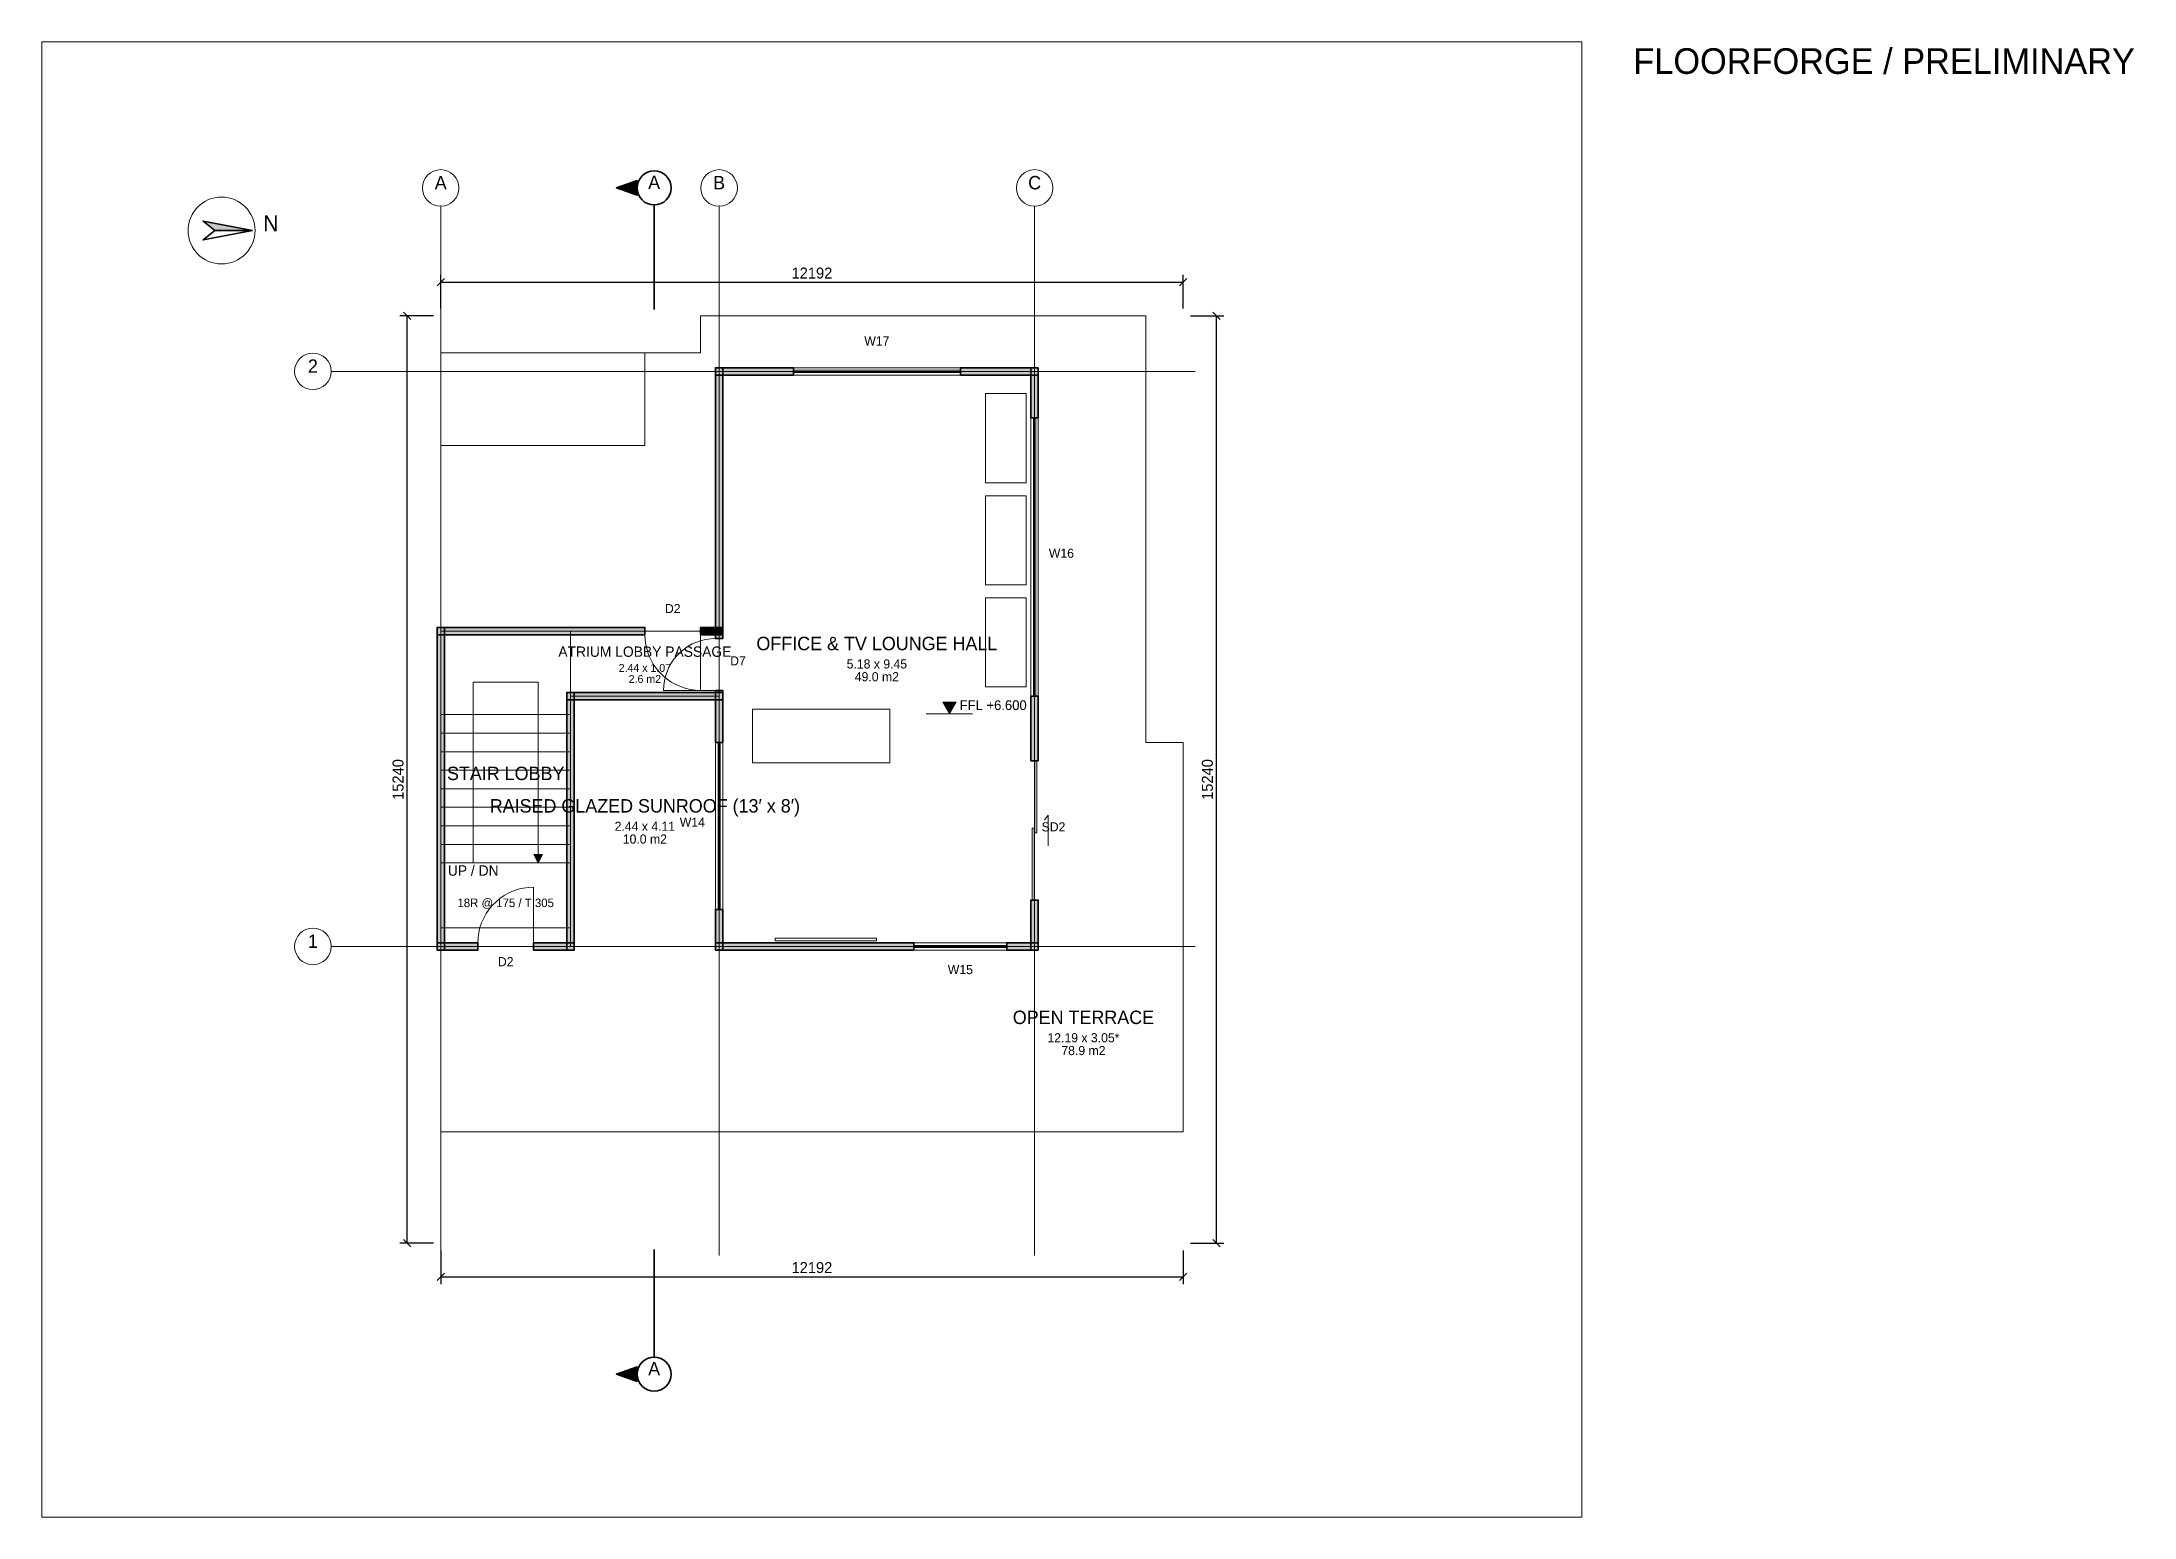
# Paper-space layout 'FLOOR-2' of a CAD drawing. Header units: millimetres. Extents: x 20 to 346, y 30 to 260.
# The model-space entities are those that its viewports show. They can reach past a viewport. Long polylines and large blocks are cut down to what shows.
import ezdxf
from ezdxf.enums import TextEntityAlignment as Align

# ---------------------------------------------------------------- set-up
doc = ezdxf.new("R2010")
doc.units = ezdxf.units.MM
for name, color, linetype, lineweight in [('A-ANNO', 7, 'Continuous', 18), ('A-DIMS', 7, 'Continuous', 13), ('A-DOOR', 3, 'Continuous', 18), ('A-FLOR', 8, 'Continuous', 13), ('A-FURN', 8, 'Continuous', 13), ('A-GRID', 8, 'Continuous', 13), ('A-LEVL', 7, 'Continuous', 13), ('A-SECT', 1, 'Continuous', 35), ('A-STAIR', 7, 'Continuous', 18), ('A-TAGS', 1, 'Continuous', 13), ('A-WALL', 7, 'Continuous', 35), ('A-WIND', 4, 'Continuous', 18)]:
    doc.layers.add(name, color=color, linetype=linetype, lineweight=lineweight)
doc.dimstyles.new('FF-ARCH', dxfattribs={"dimtxt": 180, "dimasz": 90, "dimexe": 120, "dimexo": 120, "dimgap": 60, "dimtad": 1, "dimdec": 0, "dimtsz": 60, "dimcen": 2.5, "dimazin": 3, "dimtfac": 1, "dimtmove": 0, "dimatfit": 3})

msp = doc.modelspace()

# ---------------------------------------------------------------- hatches: boundary and pattern name
at = {"layer": 'A-LEVL'}
msp.add_hatch(color=7, dxfattribs=at).paths.add_polyline_path([(56627.6, 8891.2), (56847.6, 8891.2), (56737.6, 8701.2)])
at = {"layer": 'A-SECT'}
for points in [[(51609, 17460), (51269, 17340), (51609, 17220)], [(51609, -2270), (51269, -2150), (51609, -2030)]]:
    msp.add_hatch(color=7, dxfattribs=at).paths.add_polyline_path(points)
at = {"layer": 'A-STAIR'}
msp.add_hatch(color=7, dxfattribs=at).paths.add_polyline_path([(49914.2, 6388.4), (50054.2, 6388.4), (49984.2, 6248.4)])
at = {"layer": 'A-WALL'}
for points in [[(45290, 16640), (44481.5, 16794), (44674, 16640)], [(52956, 14265.6), (52896, 14265.6), (52896, 14385.6), (54175.2, 14385.6), (54175.2, 14265.6), (52956, 14265.6)], [(53016, 14385.6), (53016, 9936.5), (52896, 9936.5), (52896, 14325.6), (52896, 14385.6), (53016, 14385.6)], [(58197.6, 14385.6), (58197.6, 14265.6), (56918.4, 14265.6), (56918.4, 14385.6), (58137.6, 14385.6), (58197.6, 14385.6)], [(58197.6, 14385.6), (58197.6, 13563.6), (58077.6, 13563.6), (58077.6, 14325.6), (58077.6, 14385.6), (58197.6, 14385.6)], [(48384, 9998.4), (48324, 9998.4), (48324, 10118.4), (51736.8, 10118.4), (51736.8, 9998.4), (48384, 9998.4)], [(48324, 10058.4), (48324, 10118.4), (48444, 10118.4), (48444, 4876.8), (48444, 4816.8), (48324, 4816.8), (48324, 10058.4)], [(53016, 10118.4), (53016, 9998.4), (52651.2, 9998.4), (52651.2, 10118.4), (52956, 10118.4), (53016, 10118.4)], [(52956, 9051.6), (53016, 9051.6), (53016, 8931.6), (50517.6, 8931.6), (50457.6, 8931.6), (50457.6, 9051.6), (52956, 9051.6)], [(50457.6, 8991.6), (50457.6, 9051.6), (50577.6, 9051.6), (50577.6, 4876.8), (50577.6, 4816.8), (50457.6, 4816.8), (50457.6, 8991.6)], [(52896, 9083), (53016, 9083), (53016, 8229.6), (52896, 8229.6), (52896, 9083)], [(58197.6, 7924.8), (58077.6, 7924.8), (58077.6, 8991.6), (58197.6, 8991.6), (58197.6, 7924.8)], [(58197.6, 4816.8), (58077.6, 4816.8), (58077.6, 5638.8), (58197.6, 5638.8), (58197.6, 4876.8), (58197.6, 4816.8)], [(53016, 4816.8), (52896, 4816.8), (52896, 5486.4), (53016, 5486.4), (53016, 4876.8), (53016, 4816.8)], [(48384, 4816.8), (48324, 4816.8), (48324, 4936.8), (48993.6, 4936.8), (48993.6, 4816.8), (48384, 4816.8)], [(50577.6, 4936.8), (50577.6, 4816.8), (49908, 4816.8), (49908, 4936.8), (50517.6, 4936.8), (50577.6, 4936.8)], [(52956, 4816.8), (52896, 4816.8), (52896, 4936.8), (56156.4, 4936.8), (56156.4, 4816.8), (52956, 4816.8)], [(58197.6, 4936.8), (58197.6, 4816.8), (57680.4, 4816.8), (57680.4, 4936.8), (58137.6, 4936.8), (58197.6, 4936.8)]]:
    msp.add_hatch(color=7, dxfattribs=at).paths.add_polyline_path(points)

# ---------------------------------------------------------------- linework, layer by layer
at = {"layer": 'A-ANNO'}
msp.add_circle((44784, 16640), 550, dxfattribs=at)
at = {"layer": 'A-DOOR'}
for p, q in [((52651.2, 9998.4), (52651.2, 9084)), ((52896, 9083), (52042.6, 9083)), ((58357.6, 7031.8), (58297.6, 6951.8)), ((58357.6, 6531.8), (58357.6, 7031.8)), ((49908, 4936.8), (49908, 5851.2))]:
    msp.add_line(p, q, dxfattribs=at)
for points in [[(51736.8, 9998.4), (51740.7, 9914), (51752.4, 9830.4), (51771.7, 9748.2), (51798.5, 9668.1), (51832.7, 9590.8), (51873.8, 9517), (51921.5, 9447.4), (51975.5, 9382.4), (52035.2, 9322.7), (52100.2, 9268.7), (52169.8, 9221), (52243.6, 9179.9), (52320.9, 9145.7), (52401, 9118.9), (52483.2, 9099.6), (52566.8, 9087.9), (52651.2, 9084)], [(52896, 9936.5), (52817.3, 9932.8), (52739.2, 9921.9), (52662.4, 9903.9), (52587.7, 9878.8), (52515.6, 9847), (52446.7, 9808.6), (52381.7, 9764.1), (52321, 9713.7), (52265.3, 9658), (52214.9, 9597.4), (52170.4, 9532.3), (52132, 9463.5), (52100.2, 9391.3), (52075.1, 9316.6), (52057.1, 9239.9), (52046.2, 9161.8), (52042.6, 9083)], [(48993.6, 4936.8), (48997.5, 5021.2), (49009.2, 5104.8), (49028.5, 5187), (49055.3, 5267.1), (49089.5, 5344.4), (49130.6, 5418.2), (49178.3, 5487.8), (49232.3, 5552.8), (49292, 5612.5), (49357, 5666.5), (49426.6, 5714.2), (49500.4, 5755.3), (49577.7, 5789.5), (49657.8, 5816.3), (49740, 5835.6), (49823.6, 5847.3), (49908, 5851.2)]]:
    msp.add_lwpolyline(points, dxfattribs=at)
for points in [[(58175.6, 6741.8), (58175.6, 7924.8), (58143.6, 7924.8), (58143.6, 6741.8)], [(58131.6, 5638.8), (58131.6, 6821.8), (58099.6, 6821.8), (58099.6, 5638.8)]]:
    msp.add_lwpolyline(points, close=True, dxfattribs=at)
at = {"layer": 'A-FLOR'}
for points in [[(48384, 4876.8), (58137.6, 4876.8), (58137.6, 8229.6), (58137.6, 14325.6), (52956, 14325.6), (52956, 10058.4), (52651.2, 10058.4), (51736.8, 10058.4), (48384, 10058.4), (48384, 13106.4), (51736.8, 13106.4), (51736.8, 14630.4), (52651.2, 14630.4), (52651.2, 15240), (58137.6, 15240), (59966.4, 15240), (59966.4, 8229.6), (60576, 8229.6), (60576, 1828.8), (58137.6, 1828.8), (48384, 1828.8)], [(48384, 1828.8), (48384, 5181.6), (50517.6, 5181.6), (50517.6, 4876.8), (52956, 4876.8), (52956, 8991.6), (50517.6, 8991.6), (50517.6, 10058.4), (48384, 10058.4), (48384, 14630.4), (52651.2, 14630.4), (52651.2, 15240), (59966.4, 15240), (59966.4, 8229.6), (60576, 8229.6), (60576, 1828.8), (48384, 1828.8)], [(58137.6, 4876.8), (58137.6, 14325.6), (52956, 14325.6), (52956, 4876.8)], [(50517.6, 4876.8), (50517.6, 10058.4), (48384, 10058.4), (48384, 4876.8)], [(52956, 8991.6), (52956, 10058.4), (50517.6, 10058.4), (50517.6, 8991.6)], [(52956, 4876.8), (52956, 8991.6), (50517.6, 8991.6), (50517.6, 4876.8)]]:
    msp.add_lwpolyline(points, close=True, dxfattribs=at)
for points in [[(59966.4, 15240), (52651.2, 15240)], [(59966.4, 15240), (59966.4, 8229.6)], [(52956, 8991.6), (50517.6, 8991.6)], [(50517.6, 8991.6), (50517.6, 4876.8)], [(52956, 8991.6), (52956, 4876.8)], [(60576, 8229.6), (60576, 1828.8)], [(52956, 4876.8), (50517.6, 4876.8)], [(60576, 1828.8), (48384, 1828.8)]]:
    msp.add_lwpolyline(points, dxfattribs=at)
at = {"layer": 'A-FURN'}
for points in [[(58000.4, 12496.8), (58000.4, 13959.8), (57329.9, 13959.8), (57329.9, 12496.8)], [(58000.4, 10820.4), (58000.4, 12283.4), (57329.9, 12283.4), (57329.9, 10820.4)], [(58000.4, 9144), (58000.4, 10607), (57329.9, 10607), (57329.9, 9144)], [(55760.2, 7894.3), (55760.2, 8778.2), (53504.6, 8778.2), (53504.6, 7894.3)], [(55538.6, 4970.8), (55538.6, 5010.8), (53878.6, 5010.8), (53878.6, 4970.8)]]:
    msp.add_lwpolyline(points, close=True, dxfattribs=at)
at = {"layer": 'A-GRID'}
for p, q in [((48384, -200), (48384, 17040)), ((52956, -200), (52956, 17040)), ((58138, -200), (58138, 17040)), ((46584, 14326), (60776, 14326)), ((46584, 4877), (60776, 4877))]:
    msp.add_line(p, q, dxfattribs=at)
for centre in [(48384, 17340), (52956, 17340), (58138, 17340), (46284, 14326), (46284, 4877)]:
    msp.add_circle(centre, 300, dxfattribs=at)
at = {"layer": 'A-LEVL'}
msp.add_line((56357.6, 8701.2), (57117.6, 8701.2), dxfattribs=at)
msp.add_lwpolyline([(56627.6, 8891.2), (56847.6, 8891.2), (56737.6, 8701.2)], close=True, dxfattribs=at)
at = {"layer": 'A-SECT'}
for p, q in [((51889, 16760), (51889, 17060)), ((51889, 15340), (51889, 16760)), ((51889, -100), (51889, -1570)), ((51889, -1570), (51889, -1870))]:
    msp.add_line(p, q, dxfattribs=at)
for points in [[(51609, 17460), (51269, 17340), (51609, 17220)], [(51609, -2270), (51269, -2150), (51609, -2030)]]:
    msp.add_lwpolyline(points, close=True, dxfattribs=at)
for centre in [(51889, 17340), (51889, -2150)]:
    msp.add_circle(centre, 280, dxfattribs=at)
at = {"layer": 'A-STAIR'}
for p, q in [((48384, 8686.8), (49450.8, 8686.8)), ((49450.8, 8686.8), (50517.6, 8686.8)), ((48384, 8382), (49450.8, 8382)), ((49450.8, 8382), (50517.6, 8382)), ((48384, 8077.2), (49450.8, 8077.2)), ((49450.8, 8077.2), (50517.6, 8077.2)), ((48384, 7772.4), (49450.8, 7772.4)), ((49450.8, 7772.4), (50517.6, 7772.4)), ((48384, 7467.6), (49450.8, 7467.6)), ((49450.8, 7467.6), (50517.6, 7467.6)), ((48384, 7162.8), (49450.8, 7162.8)), ((49450.8, 7162.8), (50517.6, 7162.8)), ((48384, 6858), (49450.8, 6858)), ((48384, 6553.2), (49450.8, 6553.2)), ((49450.8, 6858), (50517.6, 6858)), ((49450.8, 6553.2), (50517.6, 6553.2)), ((48384, 6248.4), (49450.8, 6248.4)), ((49450.8, 6248.4), (50517.6, 6248.4))]:
    msp.add_line(p, q, dxfattribs=at)
msp.add_lwpolyline([(48917.4, 6248.4), (48917.4, 9220.2), (49984.2, 9220.2), (49984.2, 6248.4)], dxfattribs=at)
msp.add_lwpolyline([(49914.2, 6388.4), (50054.2, 6388.4), (49984.2, 6248.4)], close=True, dxfattribs=at)
at = {"layer": 'A-WALL'}
for points in [[(45290, 16640), (44481.5, 16794), (44674, 16640)], [(45290, 16640), (44481.5, 16486), (44674, 16640)], [(52956, 14265.6), (52896, 14265.6), (52896, 14385.6), (54175.2, 14385.6), (54175.2, 14265.6), (52956, 14265.6)], [(53016, 14385.6), (53016, 9936.5), (52896, 9936.5), (52896, 14325.6), (52896, 14385.6), (53016, 14385.6)], [(58197.6, 14385.6), (58197.6, 14265.6), (56918.4, 14265.6), (56918.4, 14385.6), (58137.6, 14385.6), (58197.6, 14385.6)], [(58197.6, 14385.6), (58197.6, 13563.6), (58077.6, 13563.6), (58077.6, 14325.6), (58077.6, 14385.6), (58197.6, 14385.6)], [(48384, 9998.4), (48324, 9998.4), (48324, 10118.4), (51736.8, 10118.4), (51736.8, 9998.4), (48384, 9998.4)], [(48324, 10058.4), (48324, 10118.4), (48444, 10118.4), (48444, 4876.8), (48444, 4816.8), (48324, 4816.8), (48324, 10058.4)], [(53016, 10118.4), (53016, 9998.4), (52651.2, 9998.4), (52651.2, 10118.4), (52956, 10118.4), (53016, 10118.4)], [(52956, 9051.6), (53016, 9051.6), (53016, 8931.6), (50517.6, 8931.6), (50457.6, 8931.6), (50457.6, 9051.6), (52956, 9051.6)], [(50457.6, 8991.6), (50457.6, 9051.6), (50577.6, 9051.6), (50577.6, 4876.8), (50577.6, 4816.8), (50457.6, 4816.8), (50457.6, 8991.6)], [(52896, 9083), (53016, 9083), (53016, 8229.6), (52896, 8229.6), (52896, 9083)], [(58197.6, 7924.8), (58077.6, 7924.8), (58077.6, 8991.6), (58197.6, 8991.6), (58197.6, 7924.8)], [(58197.6, 4816.8), (58077.6, 4816.8), (58077.6, 5638.8), (58197.6, 5638.8), (58197.6, 4876.8), (58197.6, 4816.8)], [(53016, 4816.8), (52896, 4816.8), (52896, 5486.4), (53016, 5486.4), (53016, 4876.8), (53016, 4816.8)], [(48384, 4816.8), (48324, 4816.8), (48324, 4936.8), (48993.6, 4936.8), (48993.6, 4816.8), (48384, 4816.8)], [(50577.6, 4936.8), (50577.6, 4816.8), (49908, 4816.8), (49908, 4936.8), (50517.6, 4936.8), (50577.6, 4936.8)], [(52956, 4816.8), (52896, 4816.8), (52896, 4936.8), (56156.4, 4936.8), (56156.4, 4816.8), (52956, 4816.8)], [(58197.6, 4936.8), (58197.6, 4816.8), (57680.4, 4816.8), (57680.4, 4936.8), (58137.6, 4936.8), (58197.6, 4936.8)]]:
    msp.add_lwpolyline(points, close=True, dxfattribs=at)
at = {"layer": 'A-WIND'}
for p, q in [((54175.2, 14385.6), (56918.4, 14385.6)), ((54175.2, 14385.6), (54175.2, 14265.6)), ((54175.2, 14343.6), (56918.4, 14343.6)), ((54175.2, 14307.6), (56918.4, 14307.6)), ((54175.2, 14265.6), (56918.4, 14265.6)), ((56918.4, 14385.6), (56918.4, 14265.6)), ((58077.6, 8991.6), (58077.6, 13563.6)), ((58197.6, 13563.6), (58077.6, 13563.6)), ((58119.6, 8991.6), (58119.6, 13563.6)), ((58155.6, 8991.6), (58155.6, 13563.6)), ((58197.6, 8991.6), (58197.6, 13563.6)), ((58197.6, 8991.6), (58077.6, 8991.6)), ((52896, 5486.4), (52896, 8229.6)), ((52896, 8229.6), (53016, 8229.6)), ((52938, 5486.4), (52938, 8229.6)), ((52974, 5486.4), (52974, 8229.6)), ((53016, 5486.4), (53016, 8229.6)), ((52896, 5486.4), (53016, 5486.4)), ((56156.4, 4936.8), (57680.4, 4936.8)), ((56156.4, 4816.8), (56156.4, 4936.8)), ((56156.4, 4894.8), (57680.4, 4894.8)), ((56156.4, 4858.8), (57680.4, 4858.8)), ((56156.4, 4816.8), (57680.4, 4816.8)), ((57680.4, 4816.8), (57680.4, 4936.8))]:
    msp.add_line(p, q, dxfattribs=at)

# ---------------------------------------------------------------- texts
at = {"layer": 'A-ANNO'}
for s, height, p in [('N', 260, (45594, 16550)), ('OFFICE & TV LOUNGE HALL', 220, (55546.8, 9678.2)), ('ATRIUM LOBBY PASSAGE', 170, (51736.8, 9584.5)), ('2.44 x 1.07', 130, (51736.8, 9349.5)), ('2.6 m2', 130, (51736.8, 9167.5)), ('5.18 x 9.45', 150, (55546.8, 9398.7)), ('49.0 m2', 150, (55546.8, 9188.7)), ('STAIR LOBBY', 220, (49450.8, 7544.6)), ('RAISED GLAZED SUNROOF (13′ x 8′)', 220, (51736.8, 7011.2)), ('2.44 x 4.11', 150, (51736.8, 6731.7)), ('10.0 m2', 150, (51736.8, 6521.7)), ('OPEN TERRACE', 220, (58939.5, 3536.4)), ('12.19 x 3.05*', 150, (58939.5, 3256.9)), ('78.9 m2', 150, (58939.5, 3046.9))]:
    msp.add_text(s, height=height, dxfattribs=at).set_placement(p, align=Align.BOTTOM_CENTER)
at = {"layer": 'A-GRID'}
for s, p in [('A', (48384, 17250)), ('B', (52956, 17250)), ('C', (58138, 17250)), ('2', (46284, 14236)), ('1', (46284, 4787))]:
    msp.add_text(s, height=220, dxfattribs=at).set_placement(p, align=Align.BOTTOM_CENTER)
at = {"layer": 'A-LEVL'}
msp.add_text('FFL +6.600', height=160, dxfattribs=at).set_placement((56907.6, 8761.2))
at = {"layer": 'A-SECT'}
for p in [(51889, 17255), (51889, -2235)]:
    msp.add_text('A', height=220, dxfattribs=at).set_placement(p, align=Align.BOTTOM_CENTER)
at = {"layer": 'A-STAIR'}
for s, height, p in [('UP / DN', 170, (48917.4, 5988.4)), ('18R @ 175 / T 305', 140, (49450.8, 5481.6))]:
    msp.add_text(s, height=height, dxfattribs=at).set_placement(p, align=Align.BOTTOM_CENTER)
at = {"layer": 'A-TAGS'}
for s, p in [('W17', (55546.8, 14705.6)), ('W16', (58577.6, 11217.6)), ('D2', (52194, 10308.4)), ('D7', (53266, 9449.8)), ('W14', (52516, 6798)), ('SD2', (58447.6, 6721.8)), ('D2', (49450.8, 4506.8)), ('W15', (56918.4, 4376.8))]:
    msp.add_text(s, height=150, dxfattribs=at).set_placement(p, align=Align.BOTTOM_CENTER)

# ---------------------------------------------------------------- dimensions: what is measured, and where the dimension line sits
at = {"layer": 'A-DIMS'}
for base, p1, p2 in [((48384, 15790), (48384, 15240), (60576, 15240)), ((48384, -550), (48384, 0), (60576, 0))]:
    msp.add_linear_dim(base=base, p1=p1, p2=p2, dimstyle='FF-ARCH', dxfattribs=at).render()
for base, p1, p2 in [((47834, 0), (48384, 0), (48384, 15240)), ((61126, 0), (60576, 0), (60576, 15240))]:
    msp.add_linear_dim(base=base, p1=p1, p2=p2, angle=90, dimstyle='FF-ARCH', dxfattribs=at).render()

psp = doc.layouts.new('FLOOR-2')

# ---------------------------------------------------------------- texts
psp.add_text('FLOORFORGE / PRELIMINARY', height=4).set_placement((268, 255))

# ---------------------------------------------------------------- viewports
at = {"layer": 'VIEWPORTS'}
psp.add_viewport(center=(140, 145), size=(240, 230), view_center_point=(54480, 7620), view_height=24240, dxfattribs=at)

doc.saveas('drawing.dxf')
